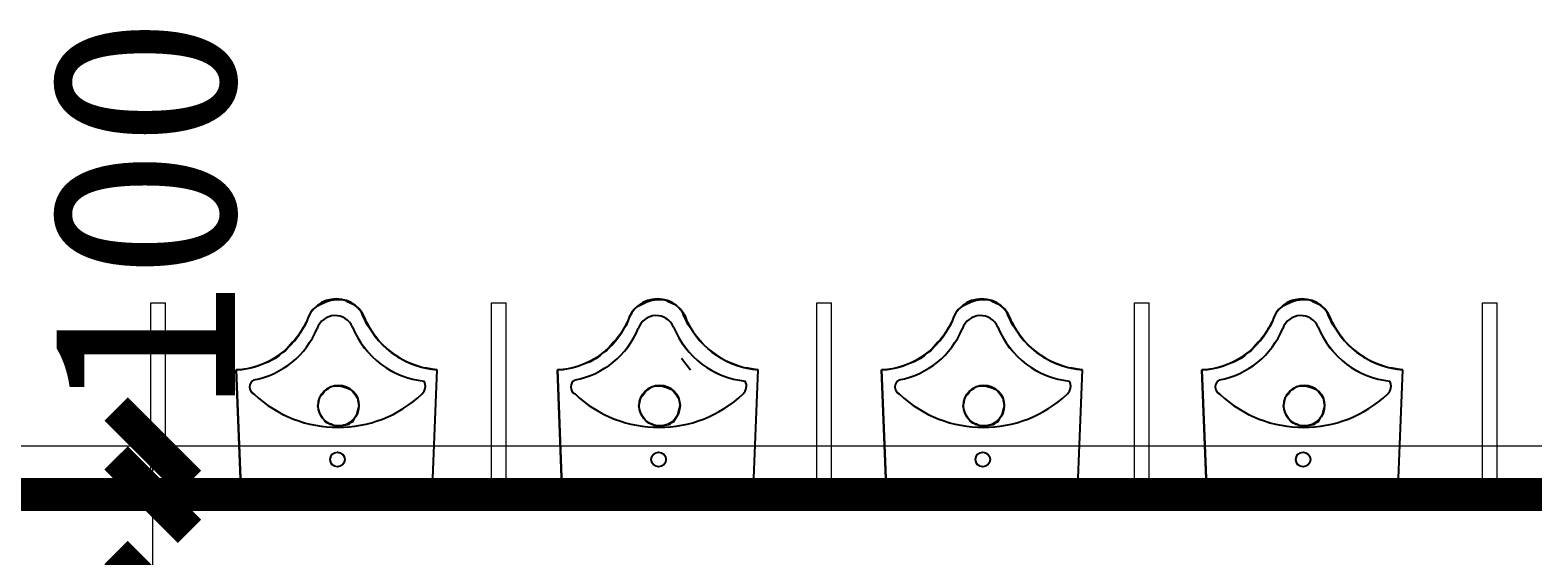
# Model space of a CAD drawing. Extents: x -307567 to 704339, y -10277 to 165507.
# Drawn here: x -72729 to -69660, y 110555 to 111629 of the extents above; entities that cross this region are included whole.
import ezdxf
from ezdxf.enums import TextEntityAlignment as Align

# ---------------------------------------------------------------- set-up
doc = ezdxf.new("R2010")
doc.units = 0
doc.header["$MEASUREMENT"] = 0
doc.layers.add('中文', color=4, linetype='CONTINUOUS')
doc.layers.add('我的', color=255, linetype='CONTINUOUS', lineweight=0)
doc.styles.get("Standard").update_dxf_attribs({"font": 'txt', "height": 3})

msp = doc.modelspace()

# ---------------------------------------------------------------- linework, layer by layer
at = {"layer": '中文', "color": 0}
for p, q in [((-72137.95652, 111066.97697), (-72145.24412, 111063.69022)), ((-72125.249, 111073.52299), (-72137.95652, 111066.97697)), ((-72115.28806, 111076.77311), (-72125.249, 111073.52299)), ((-72102.61716, 111077.87174), (-72115.28806, 111076.77311)), ((-72104.11863, 111078.97038), (-72102.10447, 111080.97538)), ((-72093.49851, 111077.87174), (-72102.61716, 111077.87174)), ((-72085.33201, 111076.77311), (-72093.49851, 111077.87174)), ((-72079.87546, 111073.52299), (-72085.33201, 111076.77311)), ((-72072.62449, 111070.22709), (-72079.87546, 111073.52299)), ((-72066.25242, 111066.97697), (-72072.62449, 111070.22709)), ((-72059.91697, 111061.53873), (-72066.25242, 111066.97697)), ((-71482.10935, 111066.97697), (-71489.36033, 111063.69022)), ((-71469.40183, 111073.52299), (-71482.10935, 111066.97697)), ((-71459.40427, 111076.77311), (-71469.40183, 111073.52299)), ((-71446.73337, 111077.87174), (-71459.40427, 111076.77311)), ((-71448.23484, 111078.97038), (-71446.22068, 111080.97538)), ((-71437.61472, 111077.87174), (-71446.73337, 111077.87174)), ((-71429.44822, 111076.77311), (-71437.61472, 111077.87174)), ((-71423.99167, 111073.52299), (-71429.44822, 111076.77311)), ((-71416.77732, 111070.22709), (-71423.99167, 111073.52299)), ((-71410.40525, 111066.97697), (-71416.77732, 111070.22709)), ((-71404.03318, 111061.53873), (-71410.40525, 111066.97697)), ((-70819.81687, 111066.97697), (-70827.10447, 111063.69022)), ((-70807.10935, 111073.52299), (-70819.81687, 111066.97697)), ((-70797.14841, 111076.77311), (-70807.10935, 111073.52299)), ((-70784.44089, 111077.87174), (-70797.14841, 111076.77311)), ((-70785.94236, 111078.97038), (-70783.96482, 111080.97538)), ((-70775.32224, 111077.87174), (-70784.44089, 111077.87174)), ((-70767.15574, 111076.77311), (-70775.32224, 111077.87174)), ((-70761.69919, 111073.52299), (-70767.15574, 111076.77311)), ((-70754.48484, 111070.22709), (-70761.69919, 111073.52299)), ((-70748.11277, 111066.97697), (-70754.48484, 111070.22709)), ((-70741.7407, 111061.53873), (-70748.11277, 111066.97697)), ((-70165.54441, 111066.97697), (-70172.79538, 111063.69022)), ((-70152.83689, 111073.52299), (-70165.54441, 111066.97697)), ((-70142.83933, 111076.77311), (-70152.83689, 111073.52299)), ((-70130.16843, 111077.87174), (-70142.83933, 111076.77311)), ((-70131.6699, 111078.97038), (-70129.65574, 111080.97538)), ((-70121.04978, 111077.87174), (-70130.16843, 111077.87174)), ((-70112.88328, 111076.77311), (-70121.04978, 111077.87174)), ((-70107.42673, 111073.52299), (-70112.88328, 111076.77311)), ((-70100.21238, 111070.22709), (-70107.42673, 111073.52299)), ((-70093.84031, 111066.97697), (-70100.21238, 111070.22709)), ((-70087.46824, 111061.53873), (-70093.84031, 111066.97697)), ((-72164.28708, 111035.38212), (-72167.94919, 111025.58598)), ((-72160.69822, 111044.11625), (-72164.28708, 111035.38212)), ((-72156.1572, 111052.8046), (-72160.69822, 111044.11625)), ((-72151.61619, 111058.24284), (-72156.1572, 111052.8046)), ((-72145.24412, 111063.69022), (-72151.61619, 111058.24284)), ((-72052.66599, 111052.8046), (-72059.91697, 111061.53873)), ((-72049.00388, 111044.11625), (-72052.66599, 111052.8046)), ((-72044.46287, 111034.28349), (-72049.00388, 111044.11625)), ((-71508.40329, 111035.38212), (-71512.0654, 111025.58598)), ((-71504.81443, 111044.11625), (-71508.40329, 111035.38212)), ((-71500.27341, 111052.8046), (-71504.81443, 111044.11625)), ((-71495.7324, 111058.24284), (-71500.27341, 111052.8046)), ((-71489.36033, 111063.69022), (-71495.7324, 111058.24284)), ((-71396.7822, 111052.8046), (-71404.03318, 111061.53873)), ((-71393.12009, 111044.11625), (-71396.7822, 111052.8046)), ((-71388.57908, 111034.28349), (-71393.12009, 111044.11625)), ((-70846.14744, 111035.38212), (-70849.77292, 111025.58598)), ((-70842.52195, 111044.11625), (-70846.14744, 111035.38212)), ((-70837.98093, 111052.8046), (-70842.52195, 111044.11625)), ((-70833.43992, 111058.24284), (-70837.98093, 111052.8046)), ((-70827.10447, 111063.69022), (-70833.43992, 111058.24284)), ((-70734.48972, 111052.8046), (-70741.7407, 111061.53873)), ((-70730.82761, 111044.11625), (-70734.48972, 111052.8046)), ((-70726.32322, 111034.28349), (-70730.82761, 111044.11625)), ((-70191.87497, 111035.38212), (-70195.50046, 111025.58598)), ((-70188.24949, 111044.11625), (-70191.87497, 111035.38212)), ((-70183.70847, 111052.8046), (-70188.24949, 111044.11625)), ((-70179.16746, 111058.24284), (-70183.70847, 111052.8046)), ((-70172.79538, 111063.69022), (-70179.16746, 111058.24284)), ((-70080.21726, 111052.8046), (-70087.46824, 111061.53873)), ((-70076.55515, 111044.11625), (-70080.21726, 111052.8046)), ((-70072.01413, 111034.28349), (-70076.55515, 111044.11625)), ((-72177.91013, 111010.31498), (-72182.45115, 111003.76896)), ((-72173.36912, 111017.95048), (-72177.91013, 111010.31498)), ((-72167.94919, 111025.58598), (-72173.36912, 111017.95048)), ((-72040.874, 111026.68461), (-72044.46287, 111034.28349)), ((-72034.46531, 111017.95048), (-72040.874, 111026.68461)), ((-72023.58884, 111002.72526), (-72034.46531, 111017.95048)), ((-71522.02634, 111010.31498), (-71526.56736, 111003.76896)), ((-71517.48533, 111017.95048), (-71522.02634, 111010.31498)), ((-71512.0654, 111025.58598), (-71517.48533, 111017.95048)), ((-71384.99021, 111026.68461), (-71388.57908, 111034.28349)), ((-71378.61814, 111017.95048), (-71384.99021, 111026.68461)), ((-70859.73386, 111010.31498), (-70864.3115, 111003.76896)), ((-70855.22947, 111017.95048), (-70859.73386, 111010.31498)), ((-70849.77292, 111025.58598), (-70855.22947, 111017.95048)), ((-70722.69773, 111026.68461), (-70726.32322, 111034.28349)), ((-70716.32566, 111017.95048), (-70722.69773, 111026.68461)), ((-70705.41257, 111002.72526), (-70716.32566, 111017.95048)), ((-70205.4614, 111010.31498), (-70210.00242, 111003.76896)), ((-70200.92038, 111017.95048), (-70205.4614, 111010.31498)), ((-70195.50046, 111025.58598), (-70200.92038, 111017.95048)), ((-70068.42527, 111026.68461), (-70072.01413, 111034.28349)), ((-70062.0532, 111017.95048), (-70068.42527, 111026.68461)), ((-70051.14011, 111002.72526), (-70062.0532, 111017.95048)), ((-72193.36423, 110991.79386), (-72208.78171, 110973.26359)), ((-72187.90769, 110997.23209), (-72193.36423, 110991.79386)), ((-72182.45115, 111003.76896), (-72187.90769, 110997.23209)), ((-72016.33787, 110993.98197), (-72023.58884, 111002.72526)), ((-72009.05027, 110986.33732), (-72016.33787, 110993.98197)), ((-72000.92038, 110978.75675), (-72009.05027, 110986.33732)), ((-71983.63523, 110965.67387), (-72000.92038, 110978.75675)), ((-71537.48044, 110991.79386), (-71552.93454, 110973.26359)), ((-71532.0239, 110997.23209), (-71537.48044, 110991.79386)), ((-71526.56736, 111003.76896), (-71532.0239, 110997.23209)), ((-71353.2031, 110986.33732), (-71360.45408, 110993.98197)), ((-71345.0366, 110978.75675), (-71353.2031, 110986.33732)), ((-71327.75144, 110965.67387), (-71345.0366, 110978.75675)), ((-70875.18796, 110991.79386), (-70890.64206, 110973.26359)), ((-70869.73142, 110997.23209), (-70875.18796, 110991.79386)), ((-70864.3115, 111003.76896), (-70869.73142, 110997.23209)), ((-70698.19822, 110993.98197), (-70705.41257, 111002.72526)), ((-70690.91062, 110986.33732), (-70698.19822, 110993.98197)), ((-70682.74412, 110978.75675), (-70690.91062, 110986.33732)), ((-70665.49558, 110965.67387), (-70682.74412, 110978.75675)), ((-70220.9155, 110991.79386), (-70236.3696, 110973.26359)), ((-70215.45896, 110997.23209), (-70220.9155, 110991.79386)), ((-70210.00242, 111003.76896), (-70215.45896, 110997.23209)), ((-70043.88913, 110993.98197), (-70051.14011, 111002.72526)), ((-70036.63816, 110986.33732), (-70043.88913, 110993.98197)), ((-70028.47165, 110978.75675), (-70036.63816, 110986.33732)), ((-70011.1865, 110965.67387), (-70028.47165, 110978.75675)), ((-72256.93845, 110946.05412), (-72264.15281, 110942.74906)), ((-72241.48435, 110951.49235), (-72256.93845, 110946.05412)), ((-72234.23337, 110955.83195), (-72241.48435, 110951.49235)), ((-72228.77683, 110958.03837), (-72234.23337, 110955.83195)), ((-72221.52585, 110963.4766), (-72228.77683, 110958.03837)), ((-72216.06931, 110968.92399), (-72221.52585, 110963.4766)), ((-72208.78171, 110973.26359), (-72216.06931, 110968.92399)), ((-71974.5532, 110959.137), (-71983.63523, 110965.67387)), ((-71964.59226, 110953.68046), (-71974.5532, 110959.137)), ((-71955.51023, 110949.29508), (-71964.59226, 110953.68046)), ((-71937.34617, 110942.74906), (-71955.51023, 110949.29508)), ((-71601.05466, 110946.05412), (-71608.30564, 110942.74906)), ((-71585.60056, 110951.49235), (-71601.05466, 110946.05412)), ((-71578.34958, 110955.83195), (-71585.60056, 110951.49235)), ((-71572.89304, 110958.03837), (-71578.34958, 110955.83195)), ((-71565.64206, 110963.4766), (-71572.89304, 110958.03837)), ((-71560.18552, 110968.92399), (-71565.64206, 110963.4766)), ((-71552.93454, 110973.26359), (-71560.18552, 110968.92399)), ((-71387.51706, 110943.28922), (-71398.43015, 110958.51444)), ((-71380.26609, 110934.54594), (-71387.51706, 110943.28922)), ((-71318.66941, 110959.137), (-71327.75144, 110965.67387)), ((-71308.70847, 110953.68046), (-71318.66941, 110959.137)), ((-71299.62644, 110949.29508), (-71308.70847, 110953.68046)), ((-71281.499, 110942.74906), (-71299.62644, 110949.29508)), ((-70938.76218, 110946.05412), (-70946.01316, 110942.74906)), ((-70923.30808, 110951.49235), (-70938.76218, 110946.05412)), ((-70916.0571, 110955.83195), (-70923.30808, 110951.49235)), ((-70910.60056, 110958.03837), (-70916.0571, 110955.83195)), ((-70903.34958, 110963.4766), (-70910.60056, 110958.03837)), ((-70897.92966, 110968.92399), (-70903.34958, 110963.4766)), ((-70890.64206, 110973.26359), (-70897.92966, 110968.92399)), ((-70656.41355, 110959.137), (-70665.49558, 110965.67387)), ((-70646.41599, 110953.68046), (-70656.41355, 110959.137)), ((-70637.37058, 110949.29508), (-70646.41599, 110953.68046)), ((-70619.20652, 110942.74906), (-70637.37058, 110949.29508)), ((-70284.48972, 110946.05412), (-70291.7407, 110942.74906)), ((-70269.03562, 110951.49235), (-70284.48972, 110946.05412)), ((-70261.78464, 110955.83195), (-70269.03562, 110951.49235)), ((-70256.3281, 110958.03837), (-70261.78464, 110955.83195)), ((-70249.07712, 110963.4766), (-70256.3281, 110958.03837)), ((-70243.62058, 110968.92399), (-70249.07712, 110963.4766)), ((-70236.3696, 110973.26359), (-70243.62058, 110968.92399)), ((-70002.10447, 110959.137), (-70011.1865, 110965.67387)), ((-69992.14353, 110953.68046), (-70002.10447, 110959.137)), ((-69983.0615, 110949.29508), (-69992.14353, 110953.68046)), ((-69964.93406, 110942.74906), (-69983.0615, 110949.29508)), ((-72301.39646, 110935.15934), (-72308.09812, 110934.97623)), ((-72308.09812, 110934.97623), (-72298.10056, 110679.9744)), ((-72298.35691, 110678.42716), (-72308.09812, 110934.97623)), ((-72285.97898, 110937.31998), (-72301.39646, 110935.15934)), ((-72275.98142, 110939.50809), (-72285.97898, 110937.31998)), ((-72264.15281, 110942.74906), (-72275.98142, 110939.50809)), ((-71927.38523, 110939.50809), (-71937.34617, 110942.74906)), ((-71919.1821, 110938.40946), (-71927.38523, 110939.50809)), ((-71908.26902, 110936.25797), (-71919.1821, 110938.40946)), ((-71898.12497, 110934.97623), (-71908.26902, 110936.25797)), ((-71908.26902, 110936.25797), (-71908.26902, 110936.25797)), ((-71908.12253, 110679.9744), (-71898.12497, 110934.97623)), ((-71645.51267, 110935.15934), (-71652.21433, 110934.97623)), ((-71652.21433, 110934.97623), (-71642.21677, 110679.9744)), ((-71642.47312, 110678.42716), (-71652.21433, 110934.97623)), ((-71630.09519, 110937.31998), (-71645.51267, 110935.15934)), ((-71620.09763, 110939.50809), (-71630.09519, 110937.31998)), ((-71608.30564, 110942.74906), (-71620.09763, 110939.50809)), ((-71271.50144, 110939.50809), (-71281.499, 110942.74906)), ((-71263.29831, 110938.40946), (-71271.50144, 110939.50809)), ((-71252.42185, 110936.25797), (-71263.29831, 110938.40946)), ((-71242.24119, 110934.97623), (-71252.42185, 110936.25797)), ((-71252.42185, 110936.25797), (-71252.42185, 110936.25797)), ((-71252.23874, 110679.9744), (-71242.24119, 110934.97623)), ((-70983.25681, 110935.15934), (-70989.95847, 110934.97623)), ((-70989.95847, 110934.97623), (-70979.96091, 110679.9744)), ((-70980.21726, 110678.42716), (-70989.95847, 110934.97623)), ((-70967.80271, 110937.31998), (-70983.25681, 110935.15934)), ((-70957.84177, 110939.50809), (-70967.80271, 110937.31998)), ((-70946.01316, 110942.74906), (-70957.84177, 110939.50809)), ((-70609.20896, 110939.50809), (-70619.20652, 110942.74906)), ((-70601.04246, 110938.40946), (-70609.20896, 110939.50809)), ((-70590.12937, 110936.25797), (-70601.04246, 110938.40946)), ((-70579.94871, 110934.97623), (-70590.12937, 110936.25797)), ((-70590.12937, 110936.25797), (-70590.12937, 110936.25797)), ((-70589.94626, 110679.9744), (-70579.94871, 110934.97623)), ((-70328.98435, 110935.15934), (-70335.68601, 110934.97623)), ((-70335.68601, 110934.97623), (-70325.65183, 110679.9744)), ((-70325.90818, 110678.42716), (-70335.68601, 110934.97623)), ((-70313.53025, 110937.31998), (-70328.98435, 110935.15934)), ((-70303.53269, 110939.50809), (-70313.53025, 110937.31998)), ((-70291.7407, 110942.74906), (-70303.53269, 110939.50809)), ((-69954.9365, 110939.50809), (-69964.93406, 110942.74906)), ((-69946.73337, 110938.40946), (-69954.9365, 110939.50809)), ((-69935.85691, 110936.25797), (-69946.73337, 110938.40946)), ((-69925.67624, 110934.97623), (-69935.85691, 110936.25797)), ((-69935.85691, 110936.25797), (-69935.85691, 110936.25797)), ((-69935.6738, 110679.9744), (-69925.67624, 110934.97623)), ((-72137.95652, 110878.49735), (-72131.62107, 110886.13285)), ((-72131.62107, 110886.13285), (-72127.11667, 110892.67887)), ((-72127.11667, 110892.67887), (-72119.82908, 110897.00932)), ((-72119.82908, 110897.00932), (-72114.37253, 110901.36723)), ((-72114.37253, 110901.36723), (-72106.20603, 110902.46586)), ((-72106.20603, 110902.46586), (-72096.24509, 110902.46586)), ((-72096.24509, 110902.46586), (-72091.66746, 110901.36723)), ((-72091.66746, 110901.36723), (-72084.41648, 110899.21574)), ((-72084.41648, 110899.21574), (-72076.24997, 110895.92899)), ((-72076.24997, 110895.92899), (-72070.79343, 110891.57108)), ((-72070.79343, 110891.57108), (-72065.37351, 110885.03422)), ((-72065.37351, 110885.03422), (-72060.83249, 110877.38956)), ((-71482.10935, 110878.49735), (-71475.7739, 110886.13285)), ((-71475.7739, 110886.13285), (-71471.23288, 110892.67887)), ((-71471.23288, 110892.67887), (-71463.94529, 110897.00932)), ((-71463.94529, 110897.00932), (-71458.48874, 110901.36723)), ((-71458.48874, 110901.36723), (-71450.35886, 110902.46586)), ((-71450.35886, 110902.46586), (-71440.3613, 110902.46586)), ((-71440.3613, 110902.46586), (-71435.82029, 110901.36723)), ((-71435.82029, 110901.36723), (-71428.53269, 110899.21574)), ((-71428.53269, 110899.21574), (-71420.40281, 110895.92899)), ((-71420.40281, 110895.92899), (-71414.94626, 110891.57108)), ((-71414.94626, 110891.57108), (-71409.48972, 110885.03422)), ((-71409.48972, 110885.03422), (-71404.94871, 110877.38956)), ((-70819.81687, 110878.49735), (-70813.48142, 110886.13285)), ((-70813.48142, 110886.13285), (-70808.9404, 110892.67887)), ((-70808.9404, 110892.67887), (-70801.65281, 110897.00932)), ((-70801.65281, 110897.00932), (-70796.23288, 110901.36723)), ((-70796.23288, 110901.36723), (-70788.06638, 110902.46586)), ((-70788.06638, 110902.46586), (-70778.06882, 110902.46586)), ((-70778.06882, 110902.46586), (-70773.52781, 110901.36723)), ((-70773.52781, 110901.36723), (-70766.24021, 110899.21574)), ((-70766.24021, 110899.21574), (-70758.11033, 110895.92899)), ((-70758.11033, 110895.92899), (-70752.65378, 110891.57108)), ((-70752.65378, 110891.57108), (-70747.19724, 110885.03422)), ((-70747.19724, 110885.03422), (-70742.65622, 110877.38956)), ((-70165.54441, 110878.49735), (-70159.20896, 110886.13285)), ((-70159.20896, 110886.13285), (-70154.66794, 110892.67887)), ((-70154.66794, 110892.67887), (-70147.38035, 110897.00932)), ((-70147.38035, 110897.00932), (-70141.9238, 110901.36723)), ((-70141.9238, 110901.36723), (-70133.79392, 110902.46586)), ((-70133.79392, 110902.46586), (-70123.79636, 110902.46586)), ((-70123.79636, 110902.46586), (-70119.25535, 110901.36723)), ((-70119.25535, 110901.36723), (-70111.96775, 110899.21574)), ((-70111.96775, 110899.21574), (-70103.83787, 110895.92899)), ((-70103.83787, 110895.92899), (-70098.38132, 110891.57108)), ((-70098.38132, 110891.57108), (-70092.92478, 110885.03422)), ((-70092.92478, 110885.03422), (-70088.38376, 110877.38956)), ((-72141.61863, 110861.06571), (-72139.78757, 110869.79984)), ((-72139.78757, 110852.3682), (-72141.61863, 110861.06571)), ((-72139.78757, 110869.79984), (-72137.95652, 110878.49735)), ((-72137.07761, 110844.7327), (-72139.78757, 110852.3682)), ((-72060.83249, 110851.26957), (-72062.66355, 110842.54459)), ((-72060.83249, 110877.38956), (-72058.96482, 110868.70121)), ((-72058.08591, 110861.06571), (-72060.83249, 110851.26957)), ((-72058.96482, 110868.70121), (-72058.08591, 110861.06571)), ((-71485.73484, 110861.06571), (-71483.90378, 110869.79984)), ((-71483.90378, 110852.3682), (-71485.73484, 110861.06571)), ((-71483.90378, 110869.79984), (-71482.10935, 110878.49735)), ((-71481.23044, 110844.7327), (-71483.90378, 110852.3682)), ((-71404.94871, 110851.26957), (-71406.77976, 110842.54459)), ((-71404.94871, 110877.38956), (-71403.11765, 110868.70121)), ((-71402.20212, 110861.06571), (-71404.94871, 110851.26957)), ((-71403.11765, 110868.70121), (-71402.20212, 110861.06571)), ((-70823.47898, 110861.06571), (-70821.64792, 110869.79984)), ((-70821.64792, 110852.3682), (-70823.47898, 110861.06571)), ((-70821.64792, 110869.79984), (-70819.81687, 110878.49735)), ((-70818.93796, 110844.7327), (-70821.64792, 110852.3682)), ((-70742.65622, 110851.26957), (-70744.48728, 110842.54459)), ((-70742.65622, 110877.38956), (-70740.82517, 110868.70121)), ((-70739.90964, 110861.06571), (-70742.65622, 110851.26957)), ((-70740.82517, 110868.70121), (-70739.90964, 110861.06571)), ((-70169.1699, 110861.06571), (-70167.33884, 110869.79984)), ((-70167.33884, 110852.3682), (-70169.1699, 110861.06571)), ((-70167.33884, 110869.79984), (-70165.54441, 110878.49735)), ((-70164.6655, 110844.7327), (-70167.33884, 110852.3682)), ((-70088.38376, 110851.26957), (-70090.21482, 110842.54459)), ((-70088.38376, 110877.38956), (-70086.55271, 110868.70121)), ((-70085.63718, 110861.06571), (-70088.38376, 110851.26957)), ((-70086.55271, 110868.70121), (-70085.63718, 110861.06571)), ((-72131.62107, 110836.00773), (-72137.07761, 110844.7327)), ((-72127.11667, 110830.55119), (-72131.62107, 110836.00773)), ((-72121.66013, 110826.21159), (-72127.11667, 110830.55119)), ((-72114.37253, 110824.01432), (-72121.66013, 110826.21159)), ((-72108.91599, 110820.77335), (-72114.37253, 110824.01432)), ((-72100.74949, 110820.77335), (-72108.91599, 110820.77335)), ((-72096.24509, 110819.67472), (-72100.74949, 110820.77335)), ((-72094.41404, 110820.77335), (-72096.24509, 110819.67472)), ((-72090.78855, 110820.77335), (-72094.41404, 110820.77335)), ((-72088.95749, 110821.86283), (-72090.78855, 110820.77335)), ((-72084.41648, 110821.86283), (-72088.95749, 110821.86283)), ((-72078.95994, 110822.92484), (-72084.41648, 110821.86283)), ((-72076.24997, 110826.21159), (-72078.95994, 110822.92484)), ((-72071.70896, 110828.3997), (-72076.24997, 110826.21159)), ((-72067.16794, 110836.00773), (-72071.70896, 110828.3997)), ((-72062.66355, 110842.54459), (-72067.16794, 110836.00773)), ((-71475.7739, 110836.00773), (-71481.23044, 110844.7327)), ((-71471.23288, 110830.55119), (-71475.7739, 110836.00773)), ((-71465.77634, 110826.21159), (-71471.23288, 110830.55119)), ((-71458.48874, 110824.01432), (-71465.77634, 110826.21159)), ((-71453.0322, 110820.77335), (-71458.48874, 110824.01432)), ((-71444.90232, 110820.77335), (-71453.0322, 110820.77335)), ((-71440.3613, 110819.67472), (-71444.90232, 110820.77335)), ((-71438.53025, 110820.77335), (-71440.3613, 110819.67472)), ((-71434.90476, 110820.77335), (-71438.53025, 110820.77335)), ((-71433.07371, 110821.86283), (-71434.90476, 110820.77335)), ((-71428.53269, 110821.86283), (-71433.07371, 110821.86283)), ((-71423.07615, 110822.92484), (-71428.53269, 110821.86283)), ((-71420.40281, 110826.21159), (-71423.07615, 110822.92484)), ((-71415.82517, 110828.3997), (-71420.40281, 110826.21159)), ((-71411.32078, 110836.00773), (-71415.82517, 110828.3997)), ((-71406.77976, 110842.54459), (-71411.32078, 110836.00773)), ((-70813.48142, 110836.00773), (-70818.93796, 110844.7327)), ((-70808.9404, 110830.55119), (-70813.48142, 110836.00773)), ((-70803.48386, 110826.21159), (-70808.9404, 110830.55119)), ((-70796.23288, 110824.01432), (-70803.48386, 110826.21159)), ((-70790.77634, 110820.77335), (-70796.23288, 110824.01432)), ((-70782.60984, 110820.77335), (-70790.77634, 110820.77335)), ((-70778.06882, 110819.67472), (-70782.60984, 110820.77335)), ((-70776.23777, 110820.77335), (-70778.06882, 110819.67472)), ((-70772.61228, 110820.77335), (-70776.23777, 110820.77335)), ((-70770.78122, 110821.86283), (-70772.61228, 110820.77335)), ((-70766.24021, 110821.86283), (-70770.78122, 110821.86283)), ((-70760.82029, 110822.92484), (-70766.24021, 110821.86283)), ((-70758.11033, 110826.21159), (-70760.82029, 110822.92484)), ((-70753.56931, 110828.3997), (-70758.11033, 110826.21159)), ((-70749.02829, 110836.00773), (-70753.56931, 110828.3997)), ((-70744.48728, 110842.54459), (-70749.02829, 110836.00773)), ((-70159.20896, 110836.00773), (-70164.6655, 110844.7327)), ((-70154.66794, 110830.55119), (-70159.20896, 110836.00773)), ((-70149.2114, 110826.21159), (-70154.66794, 110830.55119)), ((-70141.9238, 110824.01432), (-70149.2114, 110826.21159)), ((-70136.46726, 110820.77335), (-70141.9238, 110824.01432)), ((-70128.33738, 110820.77335), (-70136.46726, 110820.77335)), ((-70123.79636, 110819.67472), (-70128.33738, 110820.77335)), ((-70121.96531, 110820.77335), (-70123.79636, 110819.67472)), ((-70118.33982, 110820.77335), (-70121.96531, 110820.77335)), ((-70116.50876, 110821.86283), (-70118.33982, 110820.77335)), ((-70111.96775, 110821.86283), (-70116.50876, 110821.86283)), ((-70106.51121, 110822.92484), (-70111.96775, 110821.86283)), ((-70103.83787, 110826.21159), (-70106.51121, 110822.92484)), ((-70099.29685, 110828.3997), (-70103.83787, 110826.21159)), ((-70094.75583, 110836.00773), (-70099.29685, 110828.3997)), ((-70090.21482, 110842.54459), (-70094.75583, 110836.00773)), ((-71906.84079, 110678.42716), (-72298.35691, 110678.42716)), ((-71908.12253, 110679.9744), (-72298.10056, 110679.9744)), ((-71250.95701, 110678.42716), (-71642.47312, 110678.42716)), ((-71252.23874, 110679.9744), (-71642.21677, 110679.9744)), ((-70588.66453, 110678.42716), (-70980.21726, 110678.42716)), ((-70589.94626, 110679.9744), (-70979.96091, 110679.9744)), ((-69934.39206, 110678.42716), (-70325.90818, 110678.42716)), ((-69935.6738, 110679.9744), (-70325.65183, 110679.9744))]:
    msp.add_line(p, q, dxfattribs=at)
for centre, radius in [((-72099.32126, 110862.15519), 41.73438), ((-71443.43747, 110862.15519), 41.73438), ((-70781.18162, 110862.15519), 41.73438), ((-70126.87253, 110862.15519), 41.73438), ((-72101.48191, 110751.93485), 15), ((-71445.59812, 110751.93485), 15), ((-70783.34226, 110751.93485), 15), ((-70129.03318, 110751.93485), 15)]:
    msp.add_circle(centre, radius, dxfattribs=at)
for centre, radius, start, end in [((-72103.67917, 111016.65043), 63.31992, 14.74608176, 165.25392611), ((-71447.79538, 111016.65043), 63.31992, 14.74608176, 165.25392611), ((-70785.53953, 111016.65043), 63.31992, 14.74608176, 165.25392611), ((-70131.23044, 111016.65043), 63.31992, 14.74608176, 165.25392611), ((-72106.46238, 111007.31205), 38.58668, 22.77513377, 161.37436362), ((-71450.57859, 111007.31205), 38.58668, 22.77513377, 161.37794944), ((-70788.32273, 111007.31205), 38.58668, 22.77513377, 161.37794944), ((-70134.01365, 111007.31205), 38.58668, 22.77513377, 161.37794944), ((-72317.91257, 111103.03043), 168.34781, 273.33618925, 335.33072833), ((-72303.99656, 111085.65372), 173.97421, 280.56766528, 337.7031344), ((-71904.97312, 111090.29545), 179.31592, 202.29880324, 263.80231447), ((-71884.53855, 111110.40958), 175.96151, 206.18280603, 265.57944465), ((-71662.02878, 111103.03043), 168.34779, 273.33618925, 335.33072833), ((-71648.11277, 111085.65372), 173.97417, 280.56766528, 337.7031344), ((-71249.08933, 111090.29545), 179.31597, 202.29649916, 263.79709596), ((-71228.65476, 111110.40958), 175.96155, 206.18280603, 265.57944465), ((-70999.7363, 111103.03043), 168.34779, 273.33618925, 335.33072833), ((-70985.85691, 111085.65372), 173.97417, 280.56766528, 337.7031344), ((-70586.79685, 111090.29545), 179.31597, 202.29649916, 263.79709596), ((-70566.3989, 111110.40958), 175.96155, 206.18280603, 265.57944465), ((-70345.46384, 111103.03043), 168.34779, 273.33618925, 335.33072833), ((-70331.54783, 111085.65372), 173.97417, 280.56766528, 337.7031344), ((-69932.52439, 111090.29545), 179.31597, 202.29649916, 263.79709596), ((-69912.08982, 111110.40958), 175.96155, 206.18280603, 265.57944465), ((-72264.70212, 110900.19535), 16.21226, 117.12070028, 242.87930974), ((-71608.81833, 110900.19535), 16.21226, 117.12070028, 242.87930974), ((-70946.56247, 110900.19535), 16.21226, 117.12070028, 242.87930974), ((-70292.25339, 110900.19535), 16.21226, 117.12070028, 242.87930974), ((-72100.4199, 111067.60868), 250.09316, 226.6467806, 313.35584368), ((-71944.63376, 110901.90739), 22.66674, 314.56710689, 26.47676923), ((-71444.53611, 111067.60868), 250.09316, 226.65061056, 313.3621303), ((-71288.74997, 110901.90739), 22.66674, 314.56710689, 26.47676923), ((-70782.28025, 111067.60868), 250.09316, 226.65061056, 313.3621303), ((-70626.45749, 110901.90739), 22.66674, 314.56710689, 26.47676923), ((-70127.97117, 111067.60868), 250.09316, 226.65061056, 313.3621303), ((-69972.18503, 110901.90739), 22.66674, 314.56710689, 26.47676923)]:
    msp.add_arc(centre, radius, start, end, dxfattribs=at)
at = {"layer": '我的', "color": 0}
for p, q in [((-72482.54742, 110680.12662), (-72482.54742, 111072.126)), ((-72482.54742, 111072.126), (-72452.55489, 111072.126)), ((-72452.55489, 110680.12662), (-72452.55489, 111072.126)), ((-72137.72492, 111067.12725), (-72145.01248, 111063.84052)), ((-72125.01747, 111073.67324), (-72137.72492, 111067.12725)), ((-72115.05658, 111076.92334), (-72125.01747, 111073.67324)), ((-72102.38574, 111078.02197), (-72115.05658, 111076.92334)), ((-72103.8872, 111079.1206), (-72101.87305, 111081.12559)), ((-72093.26714, 111078.02197), (-72102.38574, 111078.02197)), ((-72085.10067, 111076.92334), (-72093.26714, 111078.02197)), ((-72079.64416, 111073.67324), (-72085.10067, 111076.92334)), ((-72072.39322, 111070.37735), (-72079.64416, 111073.67324)), ((-72066.02118, 111067.12725), (-72072.39322, 111070.37735)), ((-72059.68576, 111061.68904), (-72066.02118, 111067.12725)), ((-71786.56701, 110680.12662), (-71786.56701, 111072.126)), ((-71786.56701, 111072.126), (-71756.57448, 111072.126)), ((-71756.57448, 110680.12662), (-71756.57448, 111072.126)), ((-71481.88103, 111067.12725), (-71489.13197, 111063.84052)), ((-71469.17358, 111073.67324), (-71481.88103, 111067.12725)), ((-71459.17607, 111076.92334), (-71469.17358, 111073.67324)), ((-71446.50523, 111078.02197), (-71459.17607, 111076.92334)), ((-71448.00669, 111079.1206), (-71445.99254, 111081.12559)), ((-71437.38663, 111078.02197), (-71446.50523, 111078.02197)), ((-71429.22016, 111076.92334), (-71437.38663, 111078.02197)), ((-71423.76365, 111073.67324), (-71429.22016, 111076.92334)), ((-71416.54933, 111070.37735), (-71423.76365, 111073.67324)), ((-71410.17729, 111067.12725), (-71416.54933, 111070.37735)), ((-71403.80525, 111061.68904), (-71410.17729, 111067.12725)), ((-71122.55666, 110680.12662), (-71122.55666, 111072.126)), ((-71122.55666, 111072.126), (-71092.56413, 111072.126)), ((-71092.56413, 110680.12662), (-71092.56413, 111072.126)), ((-70819.59186, 111067.12725), (-70826.87943, 111063.84052)), ((-70806.88441, 111073.67324), (-70819.59186, 111067.12725)), ((-70796.92352, 111076.92334), (-70806.88441, 111073.67324)), ((-70784.21606, 111078.02197), (-70796.92352, 111076.92334)), ((-70785.71752, 111079.1206), (-70783.73999, 111081.12559)), ((-70775.09746, 111078.02197), (-70784.21606, 111078.02197)), ((-70766.93099, 111076.92334), (-70775.09746, 111078.02197)), ((-70761.47448, 111073.67324), (-70766.93099, 111076.92334)), ((-70754.26016, 111070.37735), (-70761.47448, 111073.67324)), ((-70747.88812, 111067.12725), (-70754.26016, 111070.37735)), ((-70741.51608, 111061.68904), (-70747.88812, 111067.12725)), ((-70473.56088, 110680.12662), (-70473.56088, 111072.126)), ((-70473.56088, 111072.126), (-70443.56835, 111072.126)), ((-70443.56835, 110680.12662), (-70443.56835, 111072.126)), ((-70165.32267, 111067.12725), (-70172.57361, 111063.84052)), ((-70152.61522, 111073.67324), (-70165.32267, 111067.12725)), ((-70142.61771, 111076.92334), (-70152.61522, 111073.67324)), ((-70129.94687, 111078.02197), (-70142.61771, 111076.92334)), ((-70131.44833, 111079.1206), (-70129.43418, 111081.12559)), ((-70120.82827, 111078.02197), (-70129.94687, 111078.02197)), ((-70112.6618, 111076.92334), (-70120.82827, 111078.02197)), ((-70107.20529, 111073.67324), (-70112.6618, 111076.92334)), ((-70099.99097, 111070.37735), (-70107.20529, 111073.67324)), ((-70093.61893, 111067.12725), (-70099.99097, 111070.37735)), ((-70087.24689, 111061.68904), (-70093.61893, 111067.12725)), ((-69762.5659, 110680.12662), (-69762.5659, 111072.126)), ((-69762.5659, 111072.126), (-69732.57337, 111072.126)), ((-69732.57337, 110680.12662), (-69732.57337, 111072.126)), ((-72164.05536, 111035.53256), (-72167.71745, 111025.73646)), ((-72160.46651, 111044.26664), (-72164.05536, 111035.53256)), ((-72155.92551, 111052.95496), (-72160.46651, 111044.26664)), ((-72151.38452, 111058.39316), (-72155.92551, 111052.95496)), ((-72145.01248, 111063.84052), (-72151.38452, 111058.39316)), ((-72052.43482, 111052.95496), (-72059.68576, 111061.68904)), ((-72048.77273, 111044.26664), (-72052.43482, 111052.95496)), ((-72044.23174, 111034.43393), (-72048.77273, 111044.26664)), ((-71508.17485, 111035.53256), (-71511.83694, 111025.73646)), ((-71504.586, 111044.26664), (-71508.17485, 111035.53256)), ((-71500.045, 111052.95496), (-71504.586, 111044.26664)), ((-71495.50401, 111058.39316), (-71500.045, 111052.95496)), ((-71489.13197, 111063.84052), (-71495.50401, 111058.39316)), ((-71396.55431, 111052.95496), (-71403.80525, 111061.68904)), ((-71392.89222, 111044.26664), (-71396.55431, 111052.95496)), ((-71388.35123, 111034.43393), (-71392.89222, 111044.26664)), ((-70845.9223, 111035.53256), (-70849.54777, 111025.73646)), ((-70842.29683, 111044.26664), (-70845.9223, 111035.53256)), ((-70837.75584, 111052.95496), (-70842.29683, 111044.26664)), ((-70833.21484, 111058.39316), (-70837.75584, 111052.95496)), ((-70826.87943, 111063.84052), (-70833.21484, 111058.39316)), ((-70734.26514, 111052.95496), (-70741.51608, 111061.68904)), ((-70730.60305, 111044.26664), (-70734.26514, 111052.95496)), ((-70726.09868, 111034.43393), (-70730.60305, 111044.26664)), ((-70191.65311, 111035.53256), (-70195.27858, 111025.73646)), ((-70188.02764, 111044.26664), (-70191.65311, 111035.53256)), ((-70183.48665, 111052.95496), (-70188.02764, 111044.26664)), ((-70178.94565, 111058.39316), (-70183.48665, 111052.95496)), ((-70172.57361, 111063.84052), (-70178.94565, 111058.39316)), ((-70079.99595, 111052.95496), (-70087.24689, 111061.68904)), ((-70076.33386, 111044.26664), (-70079.99595, 111052.95496)), ((-70071.79287, 111034.43393), (-70076.33386, 111044.26664)), ((-72177.67834, 111010.46554), (-72182.21933, 111003.91956)), ((-72173.13734, 111018.101), (-72177.67834, 111010.46554)), ((-72167.71745, 111025.73646), (-72173.13734, 111018.101)), ((-72040.64289, 111026.83509), (-72044.23174, 111034.43393)), ((-72034.23423, 111018.101), (-72040.64289, 111026.83509)), ((-72023.35782, 111002.87586), (-72034.23423, 111018.101)), ((-71521.79783, 111010.46554), (-71526.33882, 111003.91956)), ((-71517.25683, 111018.101), (-71521.79783, 111010.46554)), ((-71511.83694, 111025.73646), (-71517.25683, 111018.101)), ((-71384.76238, 111026.83509), (-71388.35123, 111034.43393)), ((-71378.39034, 111018.101), (-71384.76238, 111026.83509)), ((-70859.50866, 111010.46554), (-70864.08627, 111003.91956)), ((-70855.00428, 111018.101), (-70859.50866, 111010.46554)), ((-70849.54777, 111025.73646), (-70855.00428, 111018.101)), ((-70722.47321, 111026.83509), (-70726.09868, 111034.43393)), ((-70716.10117, 111018.101), (-70722.47321, 111026.83509)), ((-70705.18814, 111002.87586), (-70716.10117, 111018.101)), ((-70205.23947, 111010.46554), (-70209.78046, 111003.91956)), ((-70200.69847, 111018.101), (-70205.23947, 111010.46554)), ((-70195.27858, 111025.73646), (-70200.69847, 111018.101)), ((-70068.20402, 111026.83509), (-70071.79287, 111034.43393)), ((-70061.83198, 111018.101), (-70068.20402, 111026.83509)), ((-70050.91895, 111002.87586), (-70061.83198, 111018.101)), ((-72193.13236, 110991.94452), (-72208.54976, 110973.41434)), ((-72187.67584, 110997.38272), (-72193.13236, 110991.94452)), ((-72182.21933, 111003.91956), (-72187.67584, 110997.38272)), ((-72016.10688, 110994.13262), (-72023.35782, 111002.87586)), ((-72008.81932, 110986.488), (-72016.10688, 110994.13262)), ((-72000.68947, 110978.90747), (-72008.81932, 110986.488)), ((-71983.4044, 110965.82465), (-72000.68947, 110978.90747)), ((-71537.25185, 110991.94452), (-71552.70587, 110973.41434)), ((-71531.79533, 110997.38272), (-71537.25185, 110991.94452)), ((-71526.33882, 111003.91956), (-71531.79533, 110997.38272)), ((-71352.97543, 110986.488), (-71360.22637, 110994.13262)), ((-71344.80896, 110978.90747), (-71352.97543, 110986.488)), ((-71327.52389, 110965.82465), (-71344.80896, 110978.90747)), ((-70874.96268, 110991.94452), (-70890.41671, 110973.41434)), ((-70869.50617, 110997.38272), (-70874.96268, 110991.94452)), ((-70864.08627, 111003.91956), (-70869.50617, 110997.38272)), ((-70697.97382, 110994.13262), (-70705.18814, 111002.87586)), ((-70690.68626, 110986.488), (-70697.97382, 110994.13262)), ((-70682.5198, 110978.90747), (-70690.68626, 110986.488)), ((-70665.27135, 110965.82465), (-70682.5198, 110978.90747)), ((-70220.69349, 110991.94452), (-70236.14752, 110973.41434)), ((-70215.23698, 110997.38272), (-70220.69349, 110991.94452)), ((-70209.78046, 111003.91956), (-70215.23698, 110997.38272)), ((-70043.66801, 110994.13262), (-70050.91895, 111002.87586)), ((-70036.41707, 110986.488), (-70043.66801, 110994.13262)), ((-70028.25061, 110978.90747), (-70036.41707, 110986.488)), ((-70010.96554, 110965.82465), (-70028.25061, 110978.90747)), ((-72256.70626, 110946.205), (-72263.92058, 110942.89996)), ((-72241.25224, 110951.64321), (-72256.70626, 110946.205)), ((-72234.0013, 110955.98278), (-72241.25224, 110951.64321)), ((-72228.54478, 110958.18919), (-72234.0013, 110955.98278)), ((-72221.29384, 110963.6274), (-72228.54478, 110958.18919)), ((-72215.83732, 110969.07476), (-72221.29384, 110963.6274)), ((-72208.54976, 110973.41434), (-72215.83732, 110969.07476)), ((-71974.32242, 110959.28782), (-71983.4044, 110965.82465)), ((-71964.36153, 110953.83131), (-71974.32242, 110959.28782)), ((-71955.27954, 110949.44595), (-71964.36153, 110953.83131)), ((-71937.11557, 110942.89996), (-71955.27954, 110949.44595)), ((-71600.82575, 110946.205), (-71608.07669, 110942.89996)), ((-71585.37173, 110951.64321), (-71600.82575, 110946.205)), ((-71578.12079, 110955.98278), (-71585.37173, 110951.64321)), ((-71572.66427, 110958.18919), (-71578.12079, 110955.98278)), ((-71565.41333, 110963.6274), (-71572.66427, 110958.18919)), ((-71559.95681, 110969.07476), (-71565.41333, 110963.6274)), ((-71552.70587, 110973.41434), (-71559.95681, 110969.07476)), ((-71387.28922, 110943.44012), (-71398.20225, 110958.66527)), ((-71380.03828, 110934.69688), (-71387.28922, 110943.44012)), ((-71318.44191, 110959.28782), (-71327.52389, 110965.82465)), ((-71308.48102, 110953.83131), (-71318.44191, 110959.28782)), ((-71299.39904, 110949.44595), (-71308.48102, 110953.83131)), ((-71281.27168, 110942.89996), (-71299.39904, 110949.44595)), ((-70938.53658, 110946.205), (-70945.78752, 110942.89996)), ((-70923.08256, 110951.64321), (-70938.53658, 110946.205)), ((-70915.83162, 110955.98278), (-70923.08256, 110951.64321)), ((-70910.3751, 110958.18919), (-70915.83162, 110955.98278)), ((-70903.12416, 110963.6274), (-70910.3751, 110958.18919)), ((-70897.70427, 110969.07476), (-70903.12416, 110963.6274)), ((-70890.41671, 110973.41434), (-70897.70427, 110969.07476)), ((-70656.18936, 110959.28782), (-70665.27135, 110965.82465)), ((-70646.19185, 110953.83131), (-70656.18936, 110959.28782)), ((-70637.14649, 110949.44595), (-70646.19185, 110953.83131)), ((-70618.98252, 110942.89996), (-70637.14649, 110949.44595)), ((-70284.26739, 110946.205), (-70291.51833, 110942.89996)), ((-70268.81337, 110951.64321), (-70284.26739, 110946.205)), ((-70261.56243, 110955.98278), (-70268.81337, 110951.64321)), ((-70256.10591, 110958.18919), (-70261.56243, 110955.98278)), ((-70248.85497, 110963.6274), (-70256.10591, 110958.18919)), ((-70243.39846, 110969.07476), (-70248.85497, 110963.6274)), ((-70236.14752, 110973.41434), (-70243.39846, 110969.07476)), ((-70001.88355, 110959.28782), (-70010.96554, 110965.82465)), ((-69991.92266, 110953.83131), (-70001.88355, 110959.28782)), ((-69982.84068, 110949.44595), (-69991.92266, 110953.83131)), ((-69964.71333, 110942.89996), (-69982.84068, 110949.44595)), ((-72301.16405, 110935.31028), (-72307.86567, 110935.12718)), ((-72307.86567, 110935.12718), (-72297.86816, 110680.12662)), ((-72298.12451, 110678.57939), (-72307.86567, 110935.12718)), ((-72285.74664, 110937.47091), (-72301.16405, 110935.31028)), ((-72275.74913, 110939.65901), (-72285.74664, 110937.47091)), ((-72263.92058, 110942.89996), (-72275.74913, 110939.65901)), ((-71927.15469, 110939.65901), (-71937.11557, 110942.89996)), ((-71918.9516, 110938.56039), (-71927.15469, 110939.65901)), ((-71908.03857, 110936.40891), (-71918.9516, 110938.56039)), ((-71897.89458, 110935.12718), (-71908.03857, 110936.40891)), ((-71908.03857, 110936.40891), (-71908.03857, 110936.40891)), ((-71907.89209, 110680.12662), (-71897.89458, 110935.12718)), ((-71645.28354, 110935.31028), (-71651.98516, 110935.12718)), ((-71651.98516, 110935.12718), (-71641.98765, 110680.12662)), ((-71642.244, 110678.57939), (-71651.98516, 110935.12718)), ((-71629.86613, 110937.47091), (-71645.28354, 110935.31028)), ((-71619.86862, 110939.65901), (-71629.86613, 110937.47091)), ((-71608.07669, 110942.89996), (-71619.86862, 110939.65901)), ((-71271.27418, 110939.65901), (-71281.27168, 110942.89996)), ((-71263.07109, 110938.56039), (-71271.27418, 110939.65901)), ((-71252.19468, 110936.40891), (-71263.07109, 110938.56039)), ((-71242.01407, 110935.12718), (-71252.19468, 110936.40891)), ((-71252.19468, 110936.40891), (-71252.19468, 110936.40891)), ((-71252.01158, 110680.12662), (-71242.01407, 110935.12718)), ((-70983.03099, 110935.31028), (-70989.73261, 110935.12718)), ((-70989.73261, 110935.12718), (-70979.73511, 110680.12662)), ((-70979.99145, 110678.57939), (-70989.73261, 110935.12718)), ((-70967.57696, 110937.47091), (-70983.03099, 110935.31028)), ((-70957.61608, 110939.65901), (-70967.57696, 110937.47091)), ((-70945.78752, 110942.89996), (-70957.61608, 110939.65901)), ((-70608.98501, 110939.65901), (-70618.98252, 110942.89996)), ((-70600.81854, 110938.56039), (-70608.98501, 110939.65901)), ((-70589.90551, 110936.40891), (-70600.81854, 110938.56039)), ((-70579.7249, 110935.12718), (-70589.90551, 110936.40891)), ((-70589.90551, 110936.40891), (-70589.90551, 110936.40891)), ((-70589.72241, 110680.12662), (-70579.7249, 110935.12718)), ((-70328.7618, 110935.31028), (-70335.46343, 110935.12718)), ((-70335.46343, 110935.12718), (-70325.4293, 110680.12662)), ((-70325.68564, 110678.57939), (-70335.46343, 110935.12718)), ((-70313.30777, 110937.47091), (-70328.7618, 110935.31028)), ((-70303.31027, 110939.65901), (-70313.30777, 110937.47091)), ((-70291.51833, 110942.89996), (-70303.31027, 110939.65901)), ((-69954.71582, 110939.65901), (-69964.71333, 110942.89996)), ((-69946.51273, 110938.56039), (-69954.71582, 110939.65901)), ((-69935.63632, 110936.40891), (-69946.51273, 110938.56039)), ((-69925.45571, 110935.12718), (-69935.63632, 110936.40891)), ((-69935.63632, 110936.40891), (-69935.63632, 110936.40891)), ((-69935.45322, 110680.12662), (-69925.45571, 110935.12718)), ((-72137.72492, 110878.64858), (-72131.3895, 110886.28404)), ((-72131.3895, 110886.28404), (-72126.88513, 110892.83002)), ((-72126.88513, 110892.83002), (-72119.59757, 110897.16045)), ((-72119.59757, 110897.16045), (-72114.14106, 110901.51833)), ((-72114.14106, 110901.51833), (-72105.97459, 110902.61696)), ((-72105.97459, 110902.61696), (-72096.0137, 110902.61696)), ((-72096.0137, 110902.61696), (-72091.43609, 110901.51833)), ((-72091.43609, 110901.51833), (-72084.18515, 110899.36686)), ((-72084.18515, 110899.36686), (-72076.01869, 110896.08013)), ((-72076.01869, 110896.08013), (-72070.56217, 110891.72224)), ((-72070.56217, 110891.72224), (-72065.14228, 110885.18541)), ((-72065.14228, 110885.18541), (-72060.60128, 110877.54079)), ((-71481.88103, 110878.64858), (-71475.54562, 110886.28404)), ((-71475.54562, 110886.28404), (-71471.00462, 110892.83002)), ((-71471.00462, 110892.83002), (-71463.71706, 110897.16045)), ((-71463.71706, 110897.16045), (-71458.26055, 110901.51833)), ((-71458.26055, 110901.51833), (-71450.1307, 110902.61696)), ((-71450.1307, 110902.61696), (-71440.13319, 110902.61696)), ((-71440.13319, 110902.61696), (-71435.5922, 110901.51833)), ((-71435.5922, 110901.51833), (-71428.30464, 110899.36686)), ((-71428.30464, 110899.36686), (-71420.1748, 110896.08013)), ((-71420.1748, 110896.08013), (-71414.71828, 110891.72224)), ((-71414.71828, 110891.72224), (-71409.26177, 110885.18541)), ((-71409.26177, 110885.18541), (-71404.72077, 110877.54079)), ((-70819.59186, 110878.64858), (-70813.25645, 110886.28404)), ((-70813.25645, 110886.28404), (-70808.71545, 110892.83002)), ((-70808.71545, 110892.83002), (-70801.42789, 110897.16045)), ((-70801.42789, 110897.16045), (-70796.008, 110901.51833)), ((-70796.008, 110901.51833), (-70787.84153, 110902.61696)), ((-70787.84153, 110902.61696), (-70777.84403, 110902.61696)), ((-70777.84403, 110902.61696), (-70773.30303, 110901.51833)), ((-70773.30303, 110901.51833), (-70766.01547, 110899.36686)), ((-70766.01547, 110899.36686), (-70757.88563, 110896.08013)), ((-70757.88563, 110896.08013), (-70752.42911, 110891.72224)), ((-70752.42911, 110891.72224), (-70746.9726, 110885.18541)), ((-70746.9726, 110885.18541), (-70742.43161, 110877.54079)), ((-70165.32267, 110878.64858), (-70158.98726, 110886.28404)), ((-70158.98726, 110886.28404), (-70154.44626, 110892.83002)), ((-70154.44626, 110892.83002), (-70147.1587, 110897.16045)), ((-70147.1587, 110897.16045), (-70141.70219, 110901.51833)), ((-70141.70219, 110901.51833), (-70133.57234, 110902.61696)), ((-70133.57234, 110902.61696), (-70123.57484, 110902.61696)), ((-70123.57484, 110902.61696), (-70119.03384, 110901.51833)), ((-70119.03384, 110901.51833), (-70111.74628, 110899.36686)), ((-70111.74628, 110899.36686), (-70103.61644, 110896.08013)), ((-70103.61644, 110896.08013), (-70098.15992, 110891.72224)), ((-70098.15992, 110891.72224), (-70092.70341, 110885.18541)), ((-70092.70341, 110885.18541), (-70088.16242, 110877.54079)), ((-72141.38701, 110861.21702), (-72139.55597, 110869.95111)), ((-72139.55597, 110852.51956), (-72141.38701, 110861.21702)), ((-72139.55597, 110869.95111), (-72137.72492, 110878.64858)), ((-72136.84602, 110844.8841), (-72139.55597, 110852.51956)), ((-72060.60128, 110851.42093), (-72062.43233, 110842.696)), ((-72060.60128, 110877.54079), (-72058.73362, 110868.85248)), ((-72057.85472, 110861.21702), (-72060.60128, 110851.42093)), ((-72058.73362, 110868.85248), (-72057.85472, 110861.21702)), ((-71485.5065, 110861.21702), (-71483.67546, 110869.95111)), ((-71483.67546, 110852.51956), (-71485.5065, 110861.21702)), ((-71483.67546, 110869.95111), (-71481.88103, 110878.64858)), ((-71481.00213, 110844.8841), (-71483.67546, 110852.51956)), ((-71404.72077, 110851.42093), (-71406.55182, 110842.696)), ((-71404.72077, 110877.54079), (-71402.88973, 110868.85248)), ((-71401.97421, 110861.21702), (-71404.72077, 110851.42093)), ((-71402.88973, 110868.85248), (-71401.97421, 110861.21702)), ((-70823.25395, 110861.21702), (-70821.42291, 110869.95111)), ((-70821.42291, 110852.51956), (-70823.25395, 110861.21702)), ((-70821.42291, 110869.95111), (-70819.59186, 110878.64858)), ((-70818.71296, 110844.8841), (-70821.42291, 110852.51956)), ((-70742.43161, 110851.42093), (-70744.26265, 110842.696)), ((-70742.43161, 110877.54079), (-70740.60056, 110868.85248)), ((-70739.68504, 110861.21702), (-70742.43161, 110851.42093)), ((-70740.60056, 110868.85248), (-70739.68504, 110861.21702)), ((-70168.94814, 110861.21702), (-70167.1171, 110869.95111)), ((-70167.1171, 110852.51956), (-70168.94814, 110861.21702)), ((-70167.1171, 110869.95111), (-70165.32267, 110878.64858)), ((-70164.44377, 110844.8841), (-70167.1171, 110852.51956)), ((-70088.16242, 110851.42093), (-70089.99346, 110842.696)), ((-70088.16242, 110877.54079), (-70086.33137, 110868.85248)), ((-70085.41585, 110861.21702), (-70088.16242, 110851.42093)), ((-70086.33137, 110868.85248), (-70085.41585, 110861.21702)), ((-72131.3895, 110836.15916), (-72136.84602, 110844.8841)), ((-72126.88513, 110830.70265), (-72131.3895, 110836.15916)), ((-72121.42862, 110826.36307), (-72126.88513, 110830.70265)), ((-72114.14106, 110824.16582), (-72121.42862, 110826.36307)), ((-72108.68454, 110820.92487), (-72114.14106, 110824.16582)), ((-72100.51808, 110820.92487), (-72108.68454, 110820.92487)), ((-72096.0137, 110819.82624), (-72100.51808, 110820.92487)), ((-72094.18266, 110820.92487), (-72096.0137, 110819.82624)), ((-72090.55719, 110820.92487), (-72094.18266, 110820.92487)), ((-72088.72614, 110822.01434), (-72090.55719, 110820.92487)), ((-72084.18515, 110822.01434), (-72088.72614, 110822.01434)), ((-72078.72863, 110823.07634), (-72084.18515, 110822.01434)), ((-72076.01869, 110826.36307), (-72078.72863, 110823.07634)), ((-72071.47769, 110828.55117), (-72076.01869, 110826.36307)), ((-72066.9367, 110836.15916), (-72071.47769, 110828.55117)), ((-72062.43233, 110842.696), (-72066.9367, 110836.15916)), ((-71475.54562, 110836.15916), (-71481.00213, 110844.8841)), ((-71471.00462, 110830.70265), (-71475.54562, 110836.15916)), ((-71465.54811, 110826.36307), (-71471.00462, 110830.70265)), ((-71458.26055, 110824.16582), (-71465.54811, 110826.36307)), ((-71452.80403, 110820.92487), (-71458.26055, 110824.16582)), ((-71444.67419, 110820.92487), (-71452.80403, 110820.92487)), ((-71440.13319, 110819.82624), (-71444.67419, 110820.92487)), ((-71438.30215, 110820.92487), (-71440.13319, 110819.82624)), ((-71434.67668, 110820.92487), (-71438.30215, 110820.92487)), ((-71432.84563, 110822.01434), (-71434.67668, 110820.92487)), ((-71428.30464, 110822.01434), (-71432.84563, 110822.01434)), ((-71422.84812, 110823.07634), (-71428.30464, 110822.01434)), ((-71420.1748, 110826.36307), (-71422.84812, 110823.07634)), ((-71415.59718, 110828.55117), (-71420.1748, 110826.36307)), ((-71411.09281, 110836.15916), (-71415.59718, 110828.55117)), ((-71406.55182, 110842.696), (-71411.09281, 110836.15916)), ((-70813.25645, 110836.15916), (-70818.71296, 110844.8841)), ((-70808.71545, 110830.70265), (-70813.25645, 110836.15916)), ((-70803.25894, 110826.36307), (-70808.71545, 110830.70265)), ((-70796.008, 110824.16582), (-70803.25894, 110826.36307)), ((-70790.55148, 110820.92487), (-70796.008, 110824.16582)), ((-70782.38502, 110820.92487), (-70790.55148, 110820.92487)), ((-70777.84403, 110819.82624), (-70782.38502, 110820.92487)), ((-70776.01298, 110820.92487), (-70777.84403, 110819.82624)), ((-70772.38751, 110820.92487), (-70776.01298, 110820.92487)), ((-70770.55646, 110822.01434), (-70772.38751, 110820.92487)), ((-70766.01547, 110822.01434), (-70770.55646, 110822.01434)), ((-70760.59558, 110823.07634), (-70766.01547, 110822.01434)), ((-70757.88563, 110826.36307), (-70760.59558, 110823.07634)), ((-70753.34464, 110828.55117), (-70757.88563, 110826.36307)), ((-70748.80364, 110836.15916), (-70753.34464, 110828.55117)), ((-70744.26265, 110842.696), (-70748.80364, 110836.15916)), ((-70158.98726, 110836.15916), (-70164.44377, 110844.8841)), ((-70154.44626, 110830.70265), (-70158.98726, 110836.15916)), ((-70148.98975, 110826.36307), (-70154.44626, 110830.70265)), ((-70141.70219, 110824.16582), (-70148.98975, 110826.36307)), ((-70136.24567, 110820.92487), (-70141.70219, 110824.16582)), ((-70128.11583, 110820.92487), (-70136.24567, 110820.92487)), ((-70123.57484, 110819.82624), (-70128.11583, 110820.92487)), ((-70121.74379, 110820.92487), (-70123.57484, 110819.82624)), ((-70118.11832, 110820.92487), (-70121.74379, 110820.92487)), ((-70116.28727, 110822.01434), (-70118.11832, 110820.92487)), ((-70111.74628, 110822.01434), (-70116.28727, 110822.01434)), ((-70106.28977, 110823.07634), (-70111.74628, 110822.01434)), ((-70103.61644, 110826.36307), (-70106.28977, 110823.07634)), ((-70099.07545, 110828.55117), (-70103.61644, 110826.36307)), ((-70094.53445, 110836.15916), (-70099.07545, 110828.55117)), ((-70089.99346, 110842.696), (-70094.53445, 110836.15916)), ((-74920.29158, 110780.12002), (-65570.05756, 110780.12002)), ((-72478.70222, 110680.12662), (-72478.70222, 110780.12002)), ((-71945.68487, 110780.12002), (-71042.10052, 110780.12002)), ((-72478.77546, 110473.5206), (-72478.77546, 110673.5257)), ((-71906.61035, 110678.57939), (-72298.12451, 110678.57939)), ((-71907.89209, 110680.12662), (-72297.86816, 110680.12662)), ((-71945.68487, 110680.12662), (-71042.10052, 110680.12662)), ((-71250.72984, 110678.57939), (-71642.244, 110678.57939)), ((-71252.01158, 110680.12662), (-71641.98765, 110680.12662)), ((-70588.44068, 110678.57939), (-70979.99145, 110678.57939)), ((-70589.72241, 110680.12662), (-70979.73511, 110680.12662)), ((-69934.17149, 110678.57939), (-70325.68564, 110678.57939)), ((-69935.45322, 110680.12662), (-70325.4293, 110680.12662))]:
    msp.add_line(p, q, dxfattribs=at)
at = {"layer": '我的', "color": 0, "const_width": 67.49966}
for points in [[(-72553.70185, 110855.11964), (-72403.7026, 110705.12039)], [(-72553.70185, 110755.12624), (-72403.7026, 110605.12699)], [(-73128.06421, 110680.12662), (-69343.10999, 110680.12662)], [(-72553.77509, 110561.72206), (-72403.77584, 110411.72281)]]:
    msp.add_lwpolyline(points, dxfattribs=at)
at = {"layer": '我的', "color": 0}
for centre, radius in [((-72099.08986, 110862.30649), 41.73417), ((-71443.20935, 110862.30649), 41.73417), ((-70780.9568, 110862.30649), 41.73417), ((-70126.65099, 110862.30649), 41.73417), ((-72101.25049, 110752.08671), 14.99993), ((-71445.36998, 110752.08671), 14.99993), ((-70783.11744, 110752.08671), 14.99993), ((-70128.81163, 110752.08671), 14.99993)]:
    msp.add_circle(centre, radius, dxfattribs=at)
for centre, radius, start, end in [((-72103.44775, 111016.80096), 63.31961, 14.74608176, 165.25392611), ((-71447.56724, 111016.80096), 63.31961, 14.74608176, 165.25392611), ((-70785.31469, 111016.80096), 63.31961, 14.74608176, 165.25392611), ((-70131.00888, 111016.80096), 63.31961, 14.74608176, 165.25392611), ((-72106.23094, 111007.46263), 38.58649, 22.77513377, 161.37436362), ((-71450.35043, 111007.46263), 38.58649, 22.77513377, 161.37794944), ((-70788.09788, 111007.46263), 38.58649, 22.77513377, 161.37794944), ((-70133.79207, 111007.46263), 38.58649, 22.77513377, 161.37794944), ((-72317.68008, 111103.18053), 168.34697, 273.33618925, 335.33072833), ((-72303.76413, 111085.80391), 173.97334, 280.56766528, 337.7031344), ((-71904.74269, 111090.44561), 179.31502, 202.29880324, 263.80231447), ((-71884.30822, 111110.55965), 175.96063, 206.18280603, 265.57944465), ((-71661.79957, 111103.18053), 168.34695, 273.33618925, 335.33072833), ((-71647.88362, 111085.80391), 173.9733, 280.56766528, 337.7031344), ((-71248.86218, 111090.44561), 179.31508, 202.29649916, 263.79709596), ((-71228.42771, 111110.55965), 175.96067, 206.18280603, 265.57944465), ((-70999.5104, 111103.18053), 168.34695, 273.33618925, 335.33072833), ((-70985.63107, 111085.80391), 173.9733, 280.56766528, 337.7031344), ((-70586.57301, 111090.44561), 179.31508, 202.29649916, 263.79709596), ((-70566.17516, 111110.55965), 175.96067, 206.18280603, 265.57944465), ((-70345.24121, 111103.18053), 168.34695, 273.33618925, 335.33072833), ((-70331.32526, 111085.80391), 173.9733, 280.56766528, 337.7031344), ((-69932.30382, 111090.44561), 179.31508, 202.29649916, 263.79709596), ((-69911.86935, 111110.55965), 175.96067, 206.18280603, 265.57944465), ((-72264.46989, 110900.34647), 16.21217, 117.12070028, 242.87930974), ((-71608.58938, 110900.34647), 16.21217, 117.12070028, 242.87930974), ((-70946.33684, 110900.34647), 16.21217, 117.12070028, 242.87930974), ((-70292.03103, 110900.34647), 16.21217, 117.12070028, 242.87930974), ((-72100.18849, 111067.75896), 250.09191, 226.6467806, 313.35584368), ((-71944.40313, 110902.05849), 22.66662, 314.56710689, 26.47676923), ((-71444.30798, 111067.75896), 250.09191, 226.65061056, 313.3621303), ((-71288.52262, 110902.05849), 22.66662, 314.56710689, 26.47676923), ((-70782.05543, 111067.75896), 250.09191, 226.65061056, 313.3621303), ((-70626.23346, 110902.05849), 22.66662, 314.56710689, 26.47676923), ((-70127.74962, 111067.75896), 250.09191, 226.65061056, 313.3621303), ((-69971.96427, 110902.05849), 22.66662, 314.56710689, 26.47676923)]:
    msp.add_arc(centre, radius, start, end, dxfattribs=at)

# ---------------------------------------------------------------- texts
at = {"layer": '我的', "color": 0, "width": 1.079993}
msp.add_text('100', height=374.998125, rotation=90, dxfattribs=at).set_placement((-72310.7221, 110847.8687), (-72310.7221, 111657.85916), align=Align.FIT)

doc.saveas('drawing.dxf')
